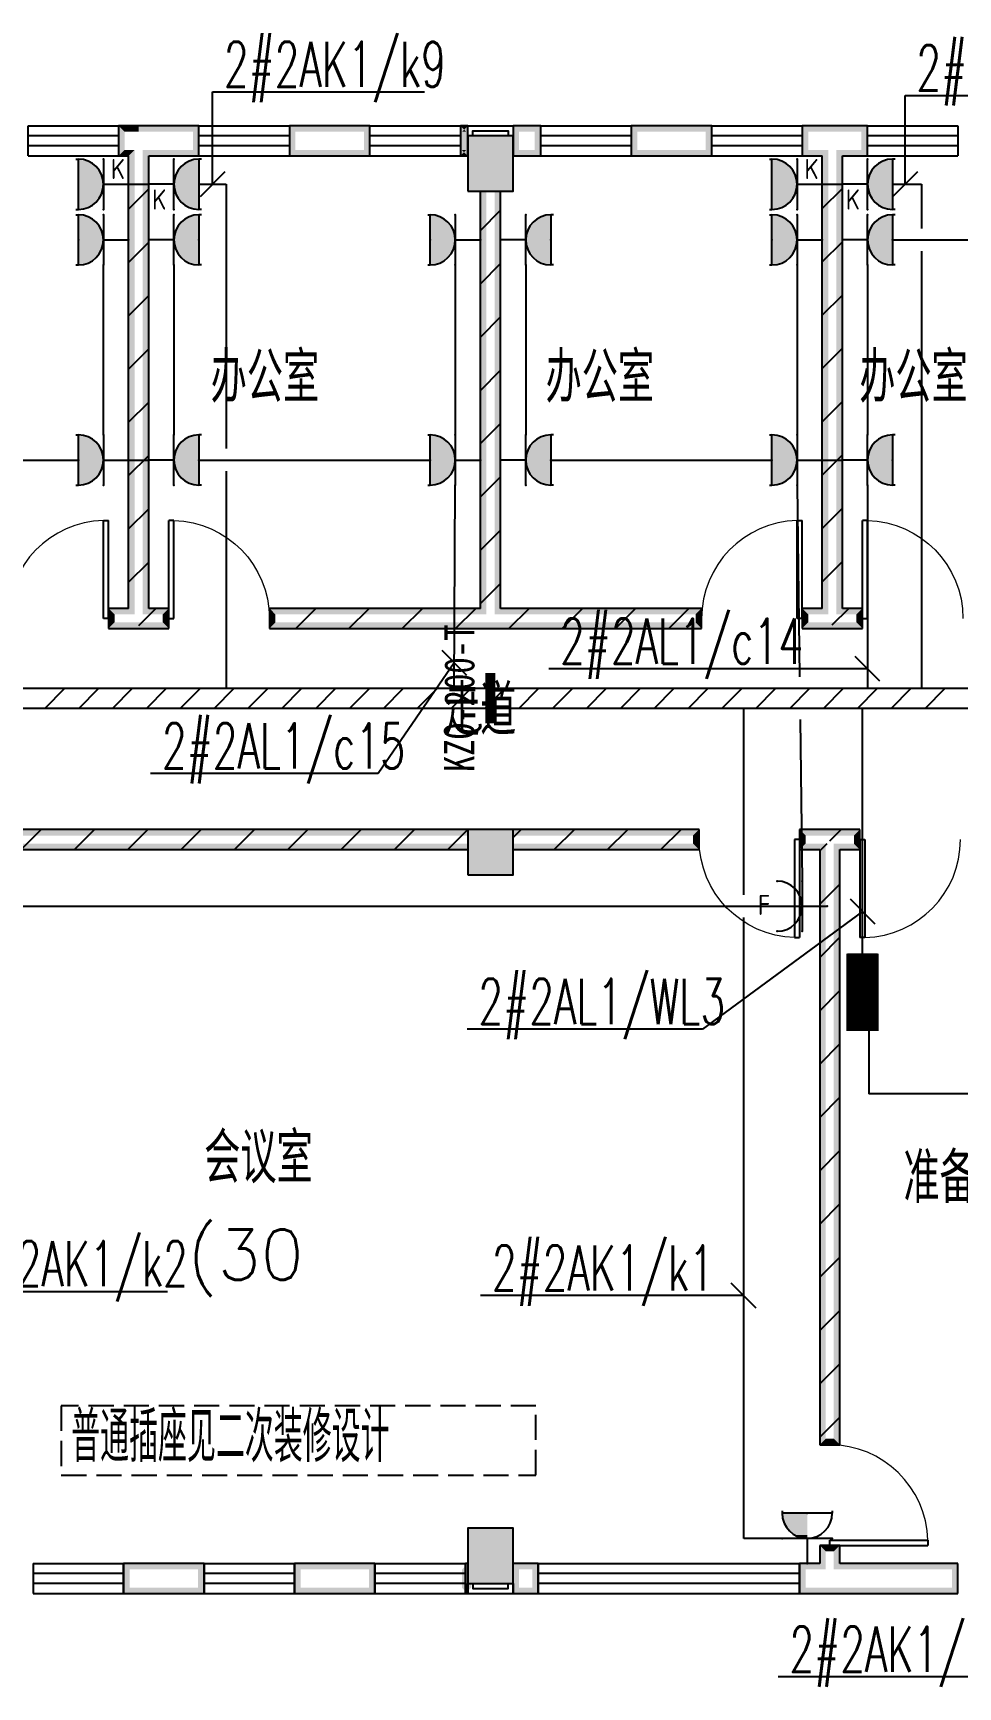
# Model space of a CAD drawing. Extents: x 101023 to 279373, y -114511 to 293844.
# Drawn here: x 162330 to 171530, y 131160 to 147611 of the extents above; entities that cross this region are included whole.
import ezdxf
from ezdxf.enums import TextEntityAlignment as Align

# ---------------------------------------------------------------- set-up
doc = ezdxf.new("R2010")
doc.units = 0
doc.header["$LTSCALE"] = 1000
doc.header["$MEASUREMENT"] = 0
doc.linetypes.add('DASH', pattern=[0.35, 0.25, -0.1])
for name, color, linetype in [('A-WALL-PATT', 252, 'Continuous'), ('BZ', 7, 'Continuous'), ('CABLETRAY', 3, 'Continuous'), ('COLUMN', 2, 'Continuous'), ('DIM-照明', 3, 'Continuous'), ('DOTLN', 2, 'DASH'), ('EQUIP-插座', 3, 'Continuous'), ('EQUIP-照明', 3, 'Continuous'), ('EQUIP-箱柜', 3, 'Continuous'), ('PUB_HATCH', 8, 'Continuous'), ('PUB_TEXT', 7, 'Continuous'), ('PUB_WALL', 2, 'Continuous'), ('STAIR', 2, 'Continuous'), ('TEL_HATCH', 8, 'Continuous'), ('WALL', 2, 'Continuous'), ('WINDOW', 2, 'Continuous'), ('WIRE-照明', 6, 'Continuous'), ('抗震支吊架', 2, 'Continuous')]:
    doc.layers.add(name, color=color, linetype=linetype)
doc.styles.add('_TEL_ATTDEF', font='gbenor', dxfattribs={"bigfont": 'gbcbig'})
doc.styles.add('_TEL_DIM', font='simplex.shx', dxfattribs={"width": 0.8, "height": 3.5, "bigfont": 'gbcbig.shx'})
doc.styles.add('kzcad', font='', dxfattribs={"width": 0.8})
doc.styles.get("Standard").update_dxf_attribs({"font": 'simplex.shx', "width": 0.8, "bigfont": 'gbcbig.shx'})
doc.styles.get('kzcad').set_extended_font_data('SimSun')
pattern_1 = [(45, (-906447.23, -635367.28), (-265.16515, 265.16515), [])]

# ---------------------------------------------------------------- blocks, each defined once
blk = doc.blocks.new('$equip$00002810')
for p, q in [((0.5, 0.5), (-0.5, 0.5)), ((0, 0.5), (0, 0))]:
    blk.add_line(p, q)
blk.add_arc((0, 1), 0.5, 180, 0)
for p in [(-0.5, 1), (0.5, 1), (-0.5, 0.5), (0.5, 0.5), (0, 0)]:
    blk.add_point(p)
at = {"color": 7, "style": '_TEL_DIM'}
blk.add_attdef('$TEXT$', text='', height=0.4, dxfattribs=at).set_placement((0.023, 1.257), align=Align.MIDDLE_CENTER)
at = {"color": 7, "style": '_TEL_DIM', "flags": 1}
for tag in ['A', 'REMARK']:
    blk.add_attdef(tag, text='', height=0.000025, dxfattribs=at).set_placement((0, 0), align=Align.MIDDLE_CENTER)
blk = doc.blocks.new('$equip$00001237')
for p, q in [((-0.5, 1.05), (-0.5, 1)), ((-0.5, 1), (0.5, 1)), ((0.5, 1.05), (0.5, 1)), ((0.5, 0.5), (-0.5, 0.5)), ((0, 0.5), (0, 0))]:
    blk.add_line(p, q)
blk.add_arc((0, 1), 0.5, 180, 0)
for p in [(0, 1), (-0.5, 0.5), (0.5, 0.5), (0, 0)]:
    blk.add_point(p)
for points in [[(0.433, 0.75), (-0.433, 0.75), (0.5, 1), (-0.5, 1)], [(0.25, 0.567), (-0.25, 0.567), (0.433, 0.75), (-0.433, 0.75)], [(0, 0.5), (0, 0.5), (0.25, 0.567), (-0.25, 0.567)]]:
    blk.add_solid(points)
at = {"flags": 9}
blk.add_attdef('A', (0, 0), '', height=0.00002, dxfattribs=at)
blk = doc.blocks.new('$equip$00001764')
for p, q in [((-0.5, 1.05), (-0.5, 1)), ((-0.5, 1), (0.5, 1)), ((0.5, 1.05), (0.5, 1)), ((0.5, 0.5), (-0.5, 0.5)), ((0, 0.5), (0, 0))]:
    blk.add_line(p, q)
blk.add_arc((0, 1), 0.5, 180, 0)
for p in [(-0.5, 0.5), (0.5, 0.5), (0, 0)]:
    blk.add_point(p)
for points in [[(0.433, 0.75), (-0.433, 0.75), (0.5, 1), (-0.5, 1)], [(0.25, 0.567), (-0.25, 0.567), (0.433, 0.75), (-0.433, 0.75)], [(0, 0.5), (0, 0.5), (0.25, 0.567), (-0.25, 0.567)]]:
    blk.add_solid(points)
at = {"color": 7, "style": '_TEL_DIM'}
blk.add_attdef('$TEXT$', text='', height=0.4, dxfattribs=at).set_placement((0.303, 0.211), align=Align.MIDDLE_CENTER)
at = {"color": 7, "style": '_TEL_DIM', "flags": 1}
blk.add_attdef('A', text='', height=0.00002, dxfattribs=at).set_placement((0, 0), align=Align.MIDDLE_CENTER)
blk = doc.blocks.new('*X151')
at = {"color": 0}
for p, q in [((-250, 33), (-83, 200)), ((-250, 68), (-118, 200)), ((-250, 104), (-154, 200)), ((-250, 139), (-189, 200)), ((-250, 174), (-224, 200)), ((-247, 0), (-47, 200)), ((-212, 0), (-12, 200)), ((-177, 0), (23, 200)), ((-141, 0), (59, 200)), ((-106, 0), (94, 200)), ((-71, 0), (129, 200)), ((-35, 0), (165, 200)), ((0, 0), (200, 200)), ((35, 0), (235, 200)), ((71, 0), (250, 179)), ((106, 0), (250, 144)), ((141, 0), (250, 109)), ((177, 0), (250, 73)), ((212, 0), (250, 38)), ((247, 0), (250, 3))]:
    blk.add_line(p, q, dxfattribs=at)
blk = doc.blocks.new('$equip$00002943')
for p, q in [((-0.75, 0.6), (-0.75, 0)), ((0.75, 0.6), (-0.75, 0.6)), ((0.75, 0), (0.75, 0.6)), ((-0.75, 0), (0.75, 0))]:
    blk.add_line(p, q)
for points, const_width in [([(-0.75, 0.3), (0.75, 0.3)], 0.6), ([(-0.75, 0.6), (-0.75, 0), (0.75, 0), (0.75, 0.6), (-0.75, 0.6), (-0.75, 0)], 0.04)]:
    blk.add_lwpolyline(points, dxfattribs=dict(const_width=const_width))
for p in [(0, 0.6), (-0.75, 0.3), (0, 0), (0.75, 0.3)]:
    blk.add_point(p)
at = {"xscale": 0.00300000000061118, "yscale": 0.00300000000061118, "zscale": 0.00300000000061118}
blk.add_blockref('*X151', (0, 0), dxfattribs=at)
at = {"color": 7, "style": '_TEL_DIM', "flags": 1}
for tag in ['A', 'REMARK']:
    blk.add_attdef(tag, text='', height=0.00002, dxfattribs=at).set_placement((0, 0), align=Align.MIDDLE_CENTER)
blk = doc.blocks.new('$equip$00001239')
for p, q in [((-0.5, 1.05), (-0.5, 1)), ((0.5, 1), (-0.5, 1)), ((0.5, 1.05), (0.5, 1)), ((0.5, 0.5), (-0.5, 0.5)), ((0, 0.5), (0, 0))]:
    blk.add_line(p, q)
blk.add_arc((0, 1), 0.5, 180, 0)
for points in [[(0, 0.75), (-0.433, 0.75), (0, 1), (-0.5, 1)], [(0, 0.567), (-0.25, 0.567), (0, 0.75), (-0.433, 0.75)], [(0, 0.5), (0, 0.5), (0, 0.567), (-0.25, 0.567)]]:
    blk.add_solid(points)
at = {"layer": 'EQUIP-照明'}
for p in [(0, 1), (-0.5, 0.5), (0.5, 0.5), (0, 0)]:
    blk.add_point(p, dxfattribs=at)
at = {"layer": 'EQUIP-照明', "flags": 9}
blk.add_attdef('A', (0, 0), '', height=0.00002, dxfattribs=at)
blk = doc.blocks.new('$WINLIB2D$00000001')
at = {"color": 0}
for points in [[(-0.5, 0.5), (-0.5, -0.5)], [(-0.5, 0.5), (0.5, 0.5)], [(0.5, -0.5), (0.5, 0.5)], [(0.5, 0.1667), (-0.5, 0.1667)], [(0.5, -0.1667), (-0.5, -0.1667)], [(-0.5, -0.5), (0.5, -0.5)]]:
    blk.add_lwpolyline(points, dxfattribs=at)
blk = doc.blocks.new('$DorLib2D$00000001')
for p, q in [((0.45, 0.975), (0.5, 0.975)), ((0.45, 0), (0.45, 0.975)), ((0.5, 0), (0.5, 0.975)), ((0.5, 0), (0.45, 0))]:
    blk.add_line(p, q)
at = {"lineweight": 13}
blk.add_arc((0.475, 0), 0.975, 91.4693, 180, dxfattribs=at)
blk = doc.blocks.new('_FZH')
blk.add_lwpolyline([(-0.5, -0.5), (0.5, -0.5), (0.5, 0.5), (-0.5, 0.5)], close=True)
at = {"layer": 'PUB_HATCH'}
blk.add_solid([(-0.5, -0.5), (0.5, -0.5), (-0.5, 0.5), (0.5, 0.5)], dxfattribs=at)
blk = doc.blocks.new('A$C54854E18')
at = {"layer": 'A-WALL-PATT'}
h = blk.add_hatch(dxfattribs=at)
h.set_pattern_fill('普通砖', color=256, scale=150, style=0)
h.set_pattern_definition(pattern_1)
h.paths.add_polyline_path([(47100, 94538.9), (47140, 94545.5), (47200, 94605.5), (47200, 99105.5), (47100, 99205.5), (47000, 99105.5), (47000, 94605.5), (47060, 94545.5)])
h = blk.add_hatch(dxfattribs=at)
h.set_pattern_fill('普通砖', color=256, scale=150, style=0)
h.set_pattern_definition(pattern_1)
h.paths.add_polyline_path([(54000, 94538.9), (54040, 94545.5), (54100, 94605.5), (54100, 99105.5), (54000, 99205.5), (53900, 99105.5), (53900, 94605.5), (53960, 94545.5)])
h = blk.add_hatch(dxfattribs=at)
h.set_pattern_fill('普通砖', color=256, scale=150, style=0)
h.set_pattern_definition(pattern_1)
h.paths.add_polyline_path([(50700, 98755.5), (50500, 98755.5), (50500, 94605.5), (50560, 94545.5), (50600, 94538.9), (50640, 94545.5), (50700, 94605.5)])
h = blk.add_hatch(dxfattribs=at)
h.set_pattern_fill('普通砖', color=256, scale=150, style=0)
h.set_pattern_definition(pattern_1)
h.paths.add_polyline_path([(47100, 94538.9), (47100, 94405.5), (47400, 94405.5), (47400, 94605.5), (47200, 94605.5), (47140, 94545.5)])
h = blk.add_hatch(dxfattribs=at)
h.set_pattern_fill('普通砖', color=256, scale=150, style=0)
h.set_pattern_definition(pattern_1)
h.paths.add_polyline_path([(50560, 94545.5), (50500, 94605.5), (48400, 94605.5), (48400, 94405.5), (50600, 94405.5), (50600, 94538.9)])
h = blk.add_hatch(dxfattribs=at)
h.set_pattern_fill('普通砖', color=256, scale=150, style=0)
h.set_pattern_definition(pattern_1)
h.paths.add_polyline_path([(50600, 94538.9), (50600, 94405.5), (52700, 94405.5), (52700, 94605.5), (50700, 94605.5), (50640, 94545.5)])
h = blk.add_hatch(dxfattribs=at)
h.set_pattern_fill('普通砖', color=256, scale=150, style=0)
h.set_pattern_definition(pattern_1)
h.paths.add_polyline_path([(54000, 94538.9), (54000, 94405.5), (54300, 94405.5), (54300, 94605.5), (54100, 94605.5), (54040, 94545.5)])
h = blk.add_hatch(dxfattribs=at)
h.set_pattern_fill('普通砖', color=256, scale=150, style=0)
h.set_pattern_definition(pattern_1)
h.paths.add_polyline_path([(50375, 92205.5), (50375, 92405.5), (45024.6, 92405.5), (45024.6, 92205.5)])
h = blk.add_hatch(dxfattribs=at)
h.set_pattern_fill('普通砖', color=256, scale=150, style=0)
h.set_pattern_definition(pattern_1)
h.paths.add_polyline_path([(50825, 92405.5), (50825, 92205.5), (52675, 92205.5), (52675, 92405.5)])
h = blk.add_hatch(dxfattribs=at)
h.set_pattern_fill('普通砖', color=256, scale=150, style=0)
h.set_pattern_definition(pattern_1)
h.paths.add_polyline_path([(54015, 92265.5), (54075, 92205.5), (54275, 92205.5), (54275, 92405.5), (53975, 92405.5), (53975, 92272.2)])
h = blk.add_hatch(dxfattribs=at)
h.set_pattern_fill('普通砖', color=256, scale=150, style=0)
h.set_pattern_definition(pattern_1)
h.paths.add_polyline_path([(53935, 92265.5), (53875, 92205.5), (53875, 86285.5), (54075, 86285.5), (54075, 92205.5), (54015, 92265.5), (53975, 92272.2)])
h = blk.add_hatch(dxfattribs=at)
h.set_pattern_fill('普通砖', color=256, scale=150, style=0)
h.set_pattern_definition(pattern_1)
h.paths.add_polyline_path([(53975, 85005.5), (54075, 85105.5), (54075, 85285.5), (53875, 85285.5), (53875, 85105.5)])
at = {"layer": 'PUB_WALL'}
for points in [[(47100, 99405.5), (46900, 99405.5), (46960, 99345.5), (47100, 99345.5)], [(46900, 99405.5), (46900, 99105.5), (46960, 99165.5), (46960, 99345.5)], [(47700, 99405.5), (47100, 99405.5), (47100, 99345.5), (47640, 99345.5)], [(47700, 99105.5), (47700, 99405.5), (47640, 99345.5), (47640, 99165.5)], [(49400, 99405.5), (48600, 99405.5), (48660, 99345.5), (49340, 99345.5)], [(48600, 99405.5), (48600, 99105.5), (48660, 99165.5), (48660, 99345.5)], [(49400, 99105.5), (49400, 99405.5), (49340, 99345.5), (49340, 99165.5)], [(50375, 99405.5), (50300, 99405.5), (50360, 99345.5), (50315, 99345.5)], [(50300, 99405.5), (50300, 99105.5), (50360, 99165.5), (50360, 99345.5)], [(50375, 99105.5), (50375, 99405.5), (50315, 99345.5), (50315, 99165.5)], [(51100, 99405.5), (50825, 99405.5), (50885, 99345.5), (51040, 99345.5)], [(50825, 99405.5), (50825, 99105.5), (50885, 99165.5), (50885, 99345.5)], [(51100, 99105.5), (51100, 99405.5), (51040, 99345.5), (51040, 99165.5)], [(52800, 99405.5), (52000, 99405.5), (52060, 99345.5), (52740, 99345.5)], [(52000, 99405.5), (52000, 99105.5), (52060, 99165.5), (52060, 99345.5)], [(52800, 99105.5), (52800, 99405.5), (52740, 99345.5), (52740, 99165.5)], [(54000, 99405.5), (53700, 99405.5), (53760, 99345.5), (54000, 99345.5)], [(53700, 99405.5), (53700, 99105.5), (53760, 99165.5), (53760, 99345.5)], [(54350, 99405.5), (54000, 99405.5), (54000, 99345.5), (54290, 99345.5)], [(54350, 99105.5), (54350, 99405.5), (54290, 99345.5), (54290, 99165.5)], [(50825, 99305.5), (50375, 99305.5), (50435, 99245.5), (50765, 99245.5)], [(50375, 99305.5), (50375, 98755.5), (50435, 98815.5), (50435, 99245.5)], [(50825, 98755.5), (50825, 99305.5), (50765, 99245.5), (50765, 98815.5)], [(46900, 99105.5), (47000, 99105.5), (47060, 99165.5), (46960, 99165.5)], [(47000, 94605.5), (47000, 99105.5), (47060, 99165.5), (47060, 94545.5)], [(47200, 94605.5), (47200, 99105.5), (47140, 99165.5), (47140, 94545.5)], [(47200, 99105.5), (47700, 99105.5), (47640, 99165.5), (47140, 99165.5)], [(48600, 99105.5), (49400, 99105.5), (49340, 99165.5), (48660, 99165.5)], [(50300, 99105.5), (50375, 99105.5), (50315, 99165.5), (50360, 99165.5)], [(50825, 99105.5), (51100, 99105.5), (51040, 99165.5), (50885, 99165.5)], [(52000, 99105.5), (52800, 99105.5), (52740, 99165.5), (52060, 99165.5)], [(53700, 99105.5), (53900, 99105.5), (53960, 99165.5), (53760, 99165.5)], [(53900, 94605.5), (53900, 99105.5), (53960, 99165.5), (53960, 94545.5)], [(54100, 94605.5), (54100, 99105.5), (54040, 99165.5), (54040, 94545.5)], [(54100, 99105.5), (54350, 99105.5), (54290, 99165.5), (54040, 99165.5)], [(50375, 98755.5), (50825, 98755.5), (50765, 98815.5), (50435, 98815.5)], [(50560, 98755.5), (50500, 98755.5), (50500, 94605.5), (50560, 94545.5)], [(50700, 98755.5), (50640, 98755.5), (50640, 94545.5), (50700, 94605.5)], [(47000, 94605.5), (46800, 94605.5), (46860, 94545.5), (47060, 94545.5)], [(46800, 94605.5), (46800, 94405.5), (46860, 94465.5), (46860, 94545.5)], [(47400, 94605.5), (47200, 94605.5), (47140, 94545.5), (47340, 94545.5)], [(47400, 94405.5), (47400, 94605.5), (47340, 94545.5), (47340, 94465.5)], [(50500, 94605.5), (48400, 94605.5), (48460, 94545.5), (50560, 94545.5)], [(48400, 94605.5), (48400, 94405.5), (48460, 94465.5), (48460, 94545.5)], [(52700, 94605.5), (50700, 94605.5), (50640, 94545.5), (52640, 94545.5)], [(52700, 94405.5), (52700, 94605.5), (52640, 94545.5), (52640, 94465.5)], [(53900, 94605.5), (53700, 94605.5), (53760, 94545.5), (53960, 94545.5)], [(53700, 94605.5), (53700, 94405.5), (53760, 94465.5), (53760, 94545.5)], [(54300, 94605.5), (54100, 94605.5), (54040, 94545.5), (54240, 94545.5)], [(54300, 94405.5), (54300, 94605.5), (54240, 94545.5), (54240, 94465.5)], [(46800, 94405.5), (47100, 94405.5), (47100, 94465.5), (46860, 94465.5)], [(47100, 94405.5), (47400, 94405.5), (47340, 94465.5), (47100, 94465.5)], [(48400, 94405.5), (50600, 94405.5), (50600, 94465.5), (48460, 94465.5)], [(50600, 94405.5), (52700, 94405.5), (52640, 94465.5), (50600, 94465.5)], [(53700, 94405.5), (54000, 94405.5), (54000, 94465.5), (53760, 94465.5)], [(54000, 94405.5), (54300, 94405.5), (54240, 94465.5), (54000, 94465.5)], [(50375, 92345.5), (50375, 92405.5), (45024.6, 92405.5), (45084.6, 92345.5)], [(50825, 92405.5), (50375, 92405.5), (50435, 92345.5), (50765, 92345.5)], [(50375, 92405.5), (50375, 91955.5), (50435, 92015.5), (50435, 92345.5)], [(50825, 91955.5), (50825, 92405.5), (50765, 92345.5), (50765, 92015.5)], [(50825, 92405.5), (50825, 92345.5), (52615, 92345.5), (52675, 92405.5)], [(52675, 92205.5), (52675, 92405.5), (52615, 92345.5), (52615, 92265.5)], [(53975, 92405.5), (53675, 92405.5), (53735, 92345.5), (53975, 92345.5)], [(53675, 92405.5), (53675, 92205.5), (53735, 92265.5), (53735, 92345.5)], [(54275, 92405.5), (53975, 92405.5), (53975, 92345.5), (54215, 92345.5)], [(54275, 92205.5), (54275, 92405.5), (54215, 92345.5), (54215, 92265.5)], [(50375, 92205.5), (50375, 92265.5), (45084.6, 92265.5), (45024.6, 92205.5)], [(50825, 92265.5), (50825, 92205.5), (52675, 92205.5), (52615, 92265.5)], [(53675, 92205.5), (53875, 92205.5), (53935, 92265.5), (53735, 92265.5)], [(53875, 92205.5), (53875, 86285.5), (53935, 86345.5), (53935, 92265.5)], [(54075, 86285.5), (54075, 92205.5), (54015, 92265.5), (54015, 86345.5)], [(54075, 92205.5), (54275, 92205.5), (54215, 92265.5), (54015, 92265.5)], [(50375, 91955.5), (50825, 91955.5), (50765, 92015.5), (50435, 92015.5)], [(53875, 86285.5), (54075, 86285.5), (54015, 86345.5), (53935, 86345.5)], [(50825, 85455.5), (50375, 85455.5), (50435, 85395.5), (50765, 85395.5)], [(50375, 85455.5), (50375, 84905.5), (50435, 84965.5), (50435, 85395.5)], [(50825, 84905.5), (50825, 85455.5), (50765, 85395.5), (50765, 84965.5)], [(54075, 85285.5), (53875, 85285.5), (53935, 85225.5), (54015, 85225.5)], [(53875, 85285.5), (53875, 85105.5), (53935, 85045.5), (53935, 85225.5)], [(54075, 85105.5), (54075, 85285.5), (54015, 85225.5), (54015, 85045.5)], [(47750, 85105.5), (46950, 85105.5), (47010, 85045.5), (47690, 85045.5)], [(46950, 85105.5), (46950, 84805.5), (47010, 84865.5), (47010, 85045.5)], [(47750, 84805.5), (47750, 85105.5), (47690, 85045.5), (47690, 84865.5)], [(49450, 85105.5), (48650, 85105.5), (48710, 85045.5), (49390, 85045.5)], [(48650, 85105.5), (48650, 84805.5), (48710, 84865.5), (48710, 85045.5)], [(49450, 84805.5), (49450, 85105.5), (49390, 85045.5), (49390, 84865.5)], [(50375, 84805.5), (50375, 85105.5), (50315, 85045.5), (50315, 84865.5)], [(50410, 84905.5), (50375, 84905.5), (50375, 85080.5), (50350, 85105.5), (50350, 84805.5), (50410, 84865.5)], [(51075, 85105.5), (50825, 85105.5), (50885, 85045.5), (51015, 85045.5)], [(50825, 85105.5), (50825, 84905.5), (50825, 84805.5), (50885, 84865.5), (50885, 85045.5)], [(51075, 84805.5), (51075, 85105.5), (51015, 85045.5), (51015, 84865.5)], [(53875, 85105.5), (53675, 85105.5), (53735, 85045.5), (53935, 85045.5)], [(53675, 85105.5), (53675, 84805.5), (53735, 84865.5), (53735, 85045.5)], [(55250, 85105.5), (54075, 85105.5), (54015, 85045.5), (55190, 85045.5)], [(55250, 84805.5), (55250, 85105.5), (55190, 85045.5), (55190, 84865.5)], [(50375, 84905.5), (50825, 84905.5), (50765, 84965.5), (50435, 84965.5)], [(46950, 84805.5), (47750, 84805.5), (47690, 84865.5), (47010, 84865.5)], [(48650, 84805.5), (49450, 84805.5), (49390, 84865.5), (48710, 84865.5)], [(50825, 84805.5), (51075, 84805.5), (51015, 84865.5), (50885, 84865.5)], [(53675, 84805.5), (53975, 84805.5), (53975, 84865.5), (53735, 84865.5)], [(53975, 84805.5), (55250, 84805.5), (55190, 84865.5), (53975, 84865.5)]]:
    blk.add_hatch(color=256, dxfattribs=at).paths.add_polyline_path(points)
for points in [[(50375, 99305.5), (50375, 99405.5), (50825, 99405.5), (50825, 99305.5)], [(50425, 99305.5), (50425, 99355.5), (50775, 99355.5), (50775, 99305.5)], [(50375, 84905.5), (50375, 84805.5), (50825, 84805.5), (50825, 84905.5)], [(50425, 84905.5), (50425, 84855.5), (50775, 84855.5), (50775, 84905.5)]]:
    blk.add_lwpolyline(points)
at = {"layer": 'WALL'}
for p, q in [((47100, 99405.5), (46900, 99405.5)), ((46900, 99405.5), (46900, 99105.5)), ((47700, 99405.5), (47100, 99405.5)), ((47700, 99105.5), (47700, 99405.5)), ((49400, 99405.5), (48600, 99405.5)), ((48600, 99405.5), (48600, 99105.5)), ((49400, 99105.5), (49400, 99405.5)), ((50375, 99405.5), (50300, 99405.5)), ((50300, 99405.5), (50300, 99105.5)), ((50375, 99105.5), (50375, 99405.5)), ((51100, 99405.5), (50825, 99405.5)), ((50825, 99405.5), (50825, 99105.5)), ((51100, 99105.5), (51100, 99405.5)), ((52800, 99405.5), (52000, 99405.5)), ((52000, 99405.5), (52000, 99105.5)), ((52800, 99105.5), (52800, 99405.5)), ((54000, 99405.5), (53700, 99405.5)), ((53700, 99405.5), (53700, 99105.5)), ((54350, 99405.5), (54000, 99405.5)), ((54350, 99105.5), (54350, 99405.5)), ((46900, 99105.5), (47000, 99105.5)), ((47000, 94605.5), (47000, 99105.5)), ((47200, 94605.5), (47200, 99105.5)), ((47200, 99105.5), (47700, 99105.5)), ((48600, 99105.5), (49400, 99105.5)), ((50300, 99105.5), (50375, 99105.5)), ((50825, 99105.5), (51100, 99105.5)), ((52000, 99105.5), (52800, 99105.5)), ((53700, 99105.5), (53900, 99105.5)), ((53900, 94605.5), (53900, 99105.5)), ((54100, 94605.5), (54100, 99105.5)), ((54100, 99105.5), (54350, 99105.5)), ((50500, 94605.5), (50500, 98755.5)), ((50700, 94605.5), (50700, 98755.5)), ((47000, 94605.5), (46800, 94605.5)), ((46800, 94605.5), (46800, 94405.5)), ((47400, 94605.5), (47200, 94605.5)), ((47400, 94405.5), (47400, 94605.5)), ((50500, 94605.5), (48400, 94605.5)), ((48400, 94605.5), (48400, 94405.5)), ((52700, 94605.5), (50700, 94605.5)), ((52700, 94405.5), (52700, 94605.5)), ((53900, 94605.5), (53700, 94605.5)), ((53700, 94605.5), (53700, 94405.5)), ((54300, 94605.5), (54100, 94605.5)), ((54300, 94405.5), (54300, 94605.5)), ((46800, 94405.5), (47100, 94405.5)), ((47100, 94405.5), (47400, 94405.5)), ((48400, 94405.5), (50600, 94405.5)), ((50600, 94405.5), (52700, 94405.5)), ((53700, 94405.5), (54000, 94405.5)), ((54000, 94405.5), (54300, 94405.5)), ((50375, 92405.5), (45024.6, 92405.5)), ((52675, 92405.5), (50825, 92405.5)), ((52675, 92205.5), (52675, 92405.5)), ((53975, 92405.5), (53675, 92405.5)), ((53675, 92405.5), (53675, 92205.5)), ((54275, 92405.5), (53975, 92405.5)), ((54275, 92205.5), (54275, 92405.5)), ((45024.6, 92205.5), (50375, 92205.5)), ((50825, 92205.5), (52675, 92205.5)), ((53675, 92205.5), (53875, 92205.5)), ((53875, 92205.5), (53875, 86285.5)), ((54075, 86285.5), (54075, 92205.5)), ((54075, 92205.5), (54275, 92205.5)), ((53875, 86285.5), (54075, 86285.5)), ((54075, 85285.5), (53875, 85285.5)), ((53875, 85285.5), (53875, 85105.5)), ((54075, 85105.5), (54075, 85285.5)), ((47750, 85105.5), (46950, 85105.5)), ((46950, 85105.5), (46950, 84805.5)), ((47750, 84805.5), (47750, 85105.5)), ((49450, 85105.5), (48650, 85105.5)), ((48650, 85105.5), (48650, 84805.5)), ((49450, 84805.5), (49450, 85105.5)), ((50375, 85105.5), (50350, 85105.5)), ((50350, 85105.5), (50350, 84805.5)), ((51075, 85105.5), (50825, 85105.5)), ((51075, 84805.5), (51075, 85105.5)), ((53875, 85105.5), (53675, 85105.5)), ((53675, 85105.5), (53675, 84805.5)), ((55250, 85105.5), (54075, 85105.5)), ((55250, 84805.5), (55250, 85105.5)), ((50375, 84805.5), (50375, 84905.5)), ((50825, 84905.5), (50825, 84805.5)), ((46950, 84805.5), (47750, 84805.5)), ((48650, 84805.5), (49450, 84805.5)), ((50350, 84805.5), (50375, 84805.5)), ((50825, 84805.5), (51075, 84805.5)), ((53675, 84805.5), (53975, 84805.5)), ((53975, 84805.5), (55250, 84805.5))]:
    blk.add_line(p, q, dxfattribs=at)
at = {"layer": 'COLUMN', "xscale": 449.9999995146645, "rotation": 359.9999999772178}
for p, yscale, zscale in [((50600, 99030.5), 550.0000001053559, 550.0000001053559), ((50600, 92180.5), 450.0000003768364, 450.0000003768364), ((50600, 85180.5), 549.9999999012798, 549.9999999012798)]:
    blk.add_blockref('_FZH', p, dxfattribs=dict(at, yscale=yscale, zscale=zscale))
at = {"layer": 'WINDOW'}
for name, p, xscale, yscale, zscale, rotation in [('$WINLIB2D$00000001', (46450, 99255.5), -900, 300, 900, 179.9999999999124), ('$WINLIB2D$00000001', (48150, 99255.5), -900, 300, 900, 179.9999999989572), ('$WINLIB2D$00000001', (49850, 99255.5), -900, 300, 900, 179.9999999989572), ('$WINLIB2D$00000001', (51550, 99255.5), -900, 300, 900, 179.9999999995903), ('$WINLIB2D$00000001', (53250, 99255.5), -900, 300, 900, 179.9999999995903), ('$WINLIB2D$00000001', (54800, 99255.5), -900, 300, 900, 179.9999999999118), ('$DorLib2D$00000001', (53175, 92305.5), -1000, 1000, 1000, 180), ('$DorLib2D$00000001', (54775, 92305.5), 1000, 1000, -1000, 180), ('$DorLib2D$00000001', (53975, 85785.5), 1000, 1000, -1000, 270), ('$WINLIB2D$00000001', (46500, 84955.5), 900, 300, -900, 359.9999999999949), ('$WINLIB2D$00000001', (48200, 84955.5), 900, 300, -900, 359.9999999999949), ('$WINLIB2D$00000001', (49900, 84955.5), 900, 300, -900, 359.9999999999949), ('$WINLIB2D$00000001', (52375, 84955.5), 2600, 300, -2600, 359.9999999999957)]:
    blk.add_blockref(name, p, dxfattribs=dict(at, xscale=xscale, yscale=yscale, zscale=zscale, rotation=rotation))
at = {"layer": 'WINDOW', "yscale": 1000}
for p, xscale, zscale in [((46300, 94505.5), 1000, 1000), ((47900, 94505.5), -1000, -1000), ((53200, 94505.5), 1000, 1000), ((54800, 94505.5), -1000, -1000)]:
    blk.add_blockref('$DorLib2D$00000001', p, dxfattribs=dict(at, xscale=xscale, zscale=zscale))
at = {"layer": 'PUB_TEXT'}
for s, p in [('办公室', (47815.5, 96653)), ('办公室', (51147.2, 96653)), ('办公室', (54267.1, 96653)), ('走道', (50136.7, 93341.5)), ('会议室', (47752.2, 88890)), ('准备室', (54707, 88690)), ('(30', (47585.3, 87928))]:
    blk.add_text(s, height=500, dxfattribs=at).set_placement(p)

msp = doc.modelspace()

# ---------------------------------------------------------------- linework, layer by layer
at = {"layer": 'BZ'}
for p in [(170645, 137695), (172614, 137061)]:
    msp.add_line(p, (170645, 137061), dxfattribs=at)
at = {"layer": 'CABLETRAY'}
for p, q in [((130905, 141094), (177465, 141094)), ((177465, 140894), (130905, 140894))]:
    msp.add_line(p, q, dxfattribs=at)
at = {"layer": 'DIM-照明'}
for p, q in [((164238, 146230), (163991, 145983)), ((171127, 146230), (170880, 145983)), ((166396, 141472), (166642, 141223)), ((170753, 141163), (170506, 141411)), ((170456, 138998), (170703, 138751)), ((169522, 134928), (169275, 135175))]:
    msp.add_line(p, q, dxfattribs=at)
for points in [[(164115, 146107), (164115, 147025)], [(164115, 147025), (166223, 147025)], [(171004, 146107), (171004, 146989)], [(171004, 146989), (173123, 146989)], [(166519, 141348), (165762, 140245)], [(169733, 141287), (167459, 141287)], [(170630, 141287), (169733, 141287)], [(165762, 140245), (163499, 140245)], [(170580, 138874), (168988, 137704)], [(168988, 137704), (166647, 137704)], [(161547, 135095), (163666, 135095)], [(168800, 135052), (166781, 135052)], [(169399, 135052), (168800, 135052)], [(172081, 131260), (169741, 131260)]]:
    msp.add_lwpolyline(points, dxfattribs=at)
at = {"layer": 'DOTLN', "linetype": 'DASH'}
msp.add_lwpolyline([(162610, 133267), (167332, 133267), (167332, 133957), (162610, 133957)], close=True, dxfattribs=at)
at = {"layer": 'TEL_HATCH', "linetype": 'Continuous'}
for p, q in [((162447, 140894), (162647, 141094)), ((162784, 140894), (162984, 141094)), ((163120, 140894), (163320, 141094)), ((163457, 140894), (163657, 141094)), ((163794, 140894), (163994, 141094)), ((164131, 140894), (164331, 141094)), ((164467, 140894), (164667, 141094)), ((164804, 140894), (165004, 141094)), ((165141, 140894), (165341, 141094)), ((165478, 140894), (165678, 141094)), ((165814, 140894), (166014, 141094)), ((166151, 140894), (166351, 141094)), ((166488, 140894), (166688, 141094)), ((166825, 140894), (167025, 141094)), ((167161, 140894), (167361, 141094)), ((167498, 140894), (167698, 141094)), ((167835, 140894), (168035, 141094)), ((168172, 140894), (168372, 141094)), ((168508, 140894), (168708, 141094)), ((168845, 140894), (169045, 141094)), ((169182, 140894), (169382, 141094)), ((169519, 140894), (169719, 141094)), ((169856, 140894), (170056, 141094)), ((170192, 140894), (170392, 141094)), ((170529, 140894), (170729, 141094)), ((170866, 140894), (171066, 141094)), ((171203, 140894), (171403, 141094))]:
    msp.add_line(p, q, dxfattribs=at)
at = {"layer": 'WIRE-照明', "linetype": 'Continuous'}
for p, q in [((163280, 146107), (163480, 146107)), ((170180, 146107), (170380, 146107)), ((170880, 145554), (173230, 145554)), ((163030, 143614), (163030, 145304)), ((163730, 145304), (163730, 143614)), ((166530, 145304), (166530, 143614)), ((167230, 145304), (167230, 143614)), ((169930, 145304), (169930, 143614)), ((170630, 145304), (170630, 143614)), ((160480, 143364), (162780, 143364)), ((163280, 143364), (163480, 143364)), ((163980, 143364), (166280, 143364)), ((167480, 143364), (169680, 143364)), ((170180, 143364), (170380, 143364)), ((166517, 141094), (166530, 143114)), ((170580, 138445), (170580, 140894))]:
    msp.add_line(p, q, dxfattribs=at)
at = {"layer": 'WIRE-照明'}
for p, q in [((163980, 146107), (164251, 146107)), ((164251, 146107), (164251, 143477)), ((170880, 146107), (171168, 146107)), ((171168, 146107), (171168, 145666)), ((171168, 145441), (171168, 141094)), ((164251, 143252), (164251, 141094)), ((169930, 143114), (169954, 141207)), ((170630, 143114), (170630, 141094)), ((169399, 139039), (169399, 140894)), ((169959, 140782), (169980, 139176)), ((153130, 138926), (169980, 138926)), ((169399, 132638), (169399, 138814)), ((169780, 132638), (169399, 132638))]:
    msp.add_line(p, q, dxfattribs=at)
at = {"layer": '抗震支吊架', "color": 2, "const_width": 100}
msp.add_lwpolyline([(166879, 140744), (166879, 141244)], dxfattribs=at)

# ---------------------------------------------------------------- block references
at = {"layer": 'EQUIP-插座'}
ref = msp.add_blockref('$equip$00001764', (163280, 146107), dxfattribs=dict(at, xscale=500, yscale=500, zscale=500, rotation=90))
ref.add_attrib('$TEXT$', 'K', dxfattribs={"layer": '0', "color": 7, "height": 200, "style": '_TEL_ATTDEF'}).set_placement((163174, 146258), align=Align.MIDDLE_CENTER)
ref = msp.add_blockref('$equip$00001764', (163480, 146107), dxfattribs=dict(at, xscale=500, yscale=500, zscale=500, rotation=270))
ref.add_attrib('$TEXT$', 'K', dxfattribs={"layer": '0', "color": 7, "height": 200, "style": '_TEL_ATTDEF'}).set_placement((163585, 145955), align=Align.MIDDLE_CENTER)
ref = msp.add_blockref('$equip$00001764', (170180, 146107), dxfattribs=dict(at, xscale=500, yscale=500, zscale=500, rotation=90))
ref.add_attrib('$TEXT$', 'K', dxfattribs={"layer": '0', "color": 7, "height": 200, "style": '_TEL_ATTDEF'}).set_placement((170074, 146258), align=Align.MIDDLE_CENTER)
ref = msp.add_blockref('$equip$00001764', (170380, 146107), dxfattribs=dict(at, xscale=500, yscale=500, zscale=500, rotation=270))
ref.add_attrib('$TEXT$', 'K', dxfattribs={"layer": '0', "color": 7, "height": 200, "style": '_TEL_ATTDEF'}).set_placement((170485, 145955), align=Align.MIDDLE_CENTER)
at = {"layer": 'EQUIP-插座', "xscale": 500, "yscale": 500, "zscale": 500}
for p, rotation in [((163280, 145554), 90), ((163480, 145554), 270), ((166780, 145554), 90), ((166980, 145554), 270), ((170180, 145554), 90), ((170380, 145554), 270), ((163280, 143364), 90), ((163480, 143364), 270), ((166780, 143364), 90), ((166980, 143364), 270), ((170180, 143364), 89.99999999999999), ((170380, 143364), 270)]:
    msp.add_blockref('$equip$00001237', p, dxfattribs=dict(at, rotation=rotation))
at = {"layer": 'EQUIP-插座'}
ref = msp.add_blockref('$equip$00002810', (170230, 138926), dxfattribs=dict(at, xscale=500.0000000000002, yscale=500.0000000000002, zscale=500.0000000000002, rotation=89.99999999999999))
ref.add_attrib('$TEXT$', 'F', dxfattribs={"layer": '0', "color": 7, "height": 200, "style": '_TEL_ATTDEF'}).set_placement((169601, 138938), align=Align.MIDDLE_CENTER)
at = {"layer": 'EQUIP-插座', "xscale": 500, "yscale": 500, "zscale": 500}
msp.add_blockref('$equip$00001239', (170030, 132388), dxfattribs=at)
at = {"layer": 'EQUIP-箱柜', "xscale": 500, "yscale": 500, "zscale": 500, "rotation": 270}
msp.add_blockref('$equip$00002943', (170430, 138070), dxfattribs=at)
at = {"layer": 'STAIR'}
msp.add_blockref('A$C54854E18', (116280, 47283), dxfattribs=at)

# ---------------------------------------------------------------- texts
at = {"layer": 'BZ', "style": '_TEL_DIM', "width": 0.8}
msp.add_text('普通插座见二次装修设计', height=500, dxfattribs=at).set_placement((162708, 133397))
at = {"layer": 'DIM-照明', "color": 7, "style": '_TEL_DIM', "width": 0.64}
for s, p in [('2#2AK1/k9', (164227, 147075)), ('2#2AK1/k8', (171116, 147039)), ('2#2AL1/c14', (167571, 141337)), ('2#2AL1/c15', (163611, 140295)), ('2#2AL1/WL3', (166759, 137754)), ('2#2AK1/k2', (161660, 135145)), ('2#2AK1/k1', (166893, 135102)), ('2#2AK1/k27', (169853, 131310))]:
    msp.add_text(s, height=450, dxfattribs=at).set_placement(p)
at = {"layer": '抗震支吊架', "color": 2, "style": 'kzcad', "width": 0.8}
msp.add_text('KZQ-200-T', height=300, rotation=89.8854, dxfattribs=at).set_placement((166719, 140994), align=Align.CENTER)

doc.saveas('drawing.dxf')
